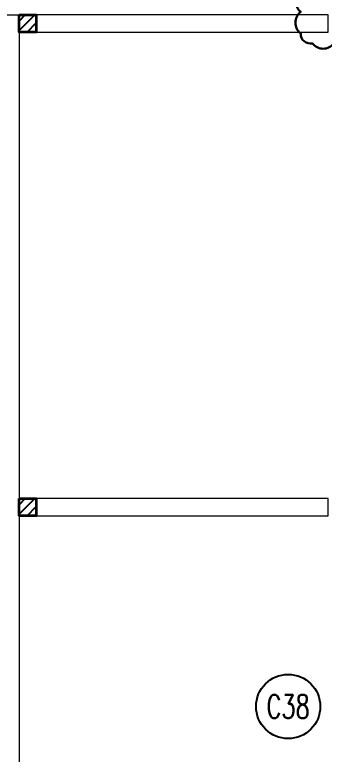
# Model space of a CAD drawing. Header units: inches. Extents: x 16106347 to 16308397, y -515360 to -420631.
# Drawn here: x 16177685 to 16181289, y -484972 to -476377 of the extents above; entities that cross this region are included whole.
import ezdxf
from ezdxf.enums import TextEntityAlignment as Align

# ---------------------------------------------------------------- set-up
doc = ezdxf.new("R2010")
doc.units = ezdxf.units.IN
doc.header["$LTSCALE"] = 1000
doc.header["$MEASUREMENT"] = 0
doc.linetypes.add('HIDDEN', pattern=[0.375, 0.25, -0.125])
for name, color, linetype in [('00', 252, 'Continuous'), ('DIEN HOA', 111, 'Continuous'), ('S-COLUMN', 1, 'Continuous'), ('S-COLUMN CIRCLE', 9, 'Continuous'), ('S-COLUMN HATCH', 8, 'Continuous'), ('S-COLUMN NO', 2, 'Continuous')]:
    doc.layers.add(name, color=color, linetype=linetype)
for name, color, linetype, lineweight in [('col', 1, 'Continuous', 35), ('FLOORING', 251, 'Continuous', 20), ('HIDDEN', 253, 'HIDDEN', 9)]:
    doc.layers.add(name, color=color, linetype=linetype, lineweight=lineweight)
doc.styles.add('ROMANS', font='simplex.shx', dxfattribs={"width": 0.7})

# ---------------------------------------------------------------- blocks, each defined once
blk = doc.blocks.new('COLUMN')
at = {"layer": 'col'}
blk.add_lwpolyline([(357238.57, -8358.67), (357246.57, -8358.67), (357246.57, -8366.71), (357238.57, -8366.71)], close=True, dxfattribs=at)
at = {"layer": 'col', "elevation": 0}
blk.add_lwpolyline([(357238.56, -8583.54), (357246.56, -8583.54), (357246.56, -8591.58), (357238.56, -8591.58)], close=True, dxfattribs=at)
at = {"layer": 'HIDDEN', "color": 251, "elevation": 0}
blk.add_lwpolyline([(357382.57, -8358.67), (357246.57, -8358.67), (357246.57, -8366.71), (357382.57, -8366.71)], close=True, dxfattribs=at)
at = {"layer": 'HIDDEN', "color": 251}
blk.add_lwpolyline([(357382.56, -8583.54), (357246.56, -8583.54), (357246.56, -8591.58), (357382.56, -8591.58)], close=True, dxfattribs=at)
blk = doc.blocks.new('zw$8369')
at = {"layer": 'FLOORING', "color": 251, "elevation": 0}
blk.add_lwpolyline([(-1315.63, 245.01), (-1201.63, 245.01), (-1201.63, 485.01), (-949.63, 485.01), (-949.62, 245.01), (-835.62, 245.01), (-835.62, -98.86), (-835.62, -490.75), (-1315.63, -490.75), (-1315.63, 245.01)], dxfattribs=at)
at = {"layer": 'col', "color": 251, "rotation": 360}
blk.add_blockref('COLUMN', (-358074.19, 8603.64, 0), dxfattribs=at)

msp = doc.modelspace()

# ---------------------------------------------------------------- hatches: boundary and pattern name
at = {"layer": 'S-COLUMN HATCH'}
h = msp.add_hatch(dxfattribs=at)
h.set_pattern_fill('ANSI31', color=256, scale=625, angle=360, style=0)
h.set_pattern_definition([(45, (15436408.615, -513542.67), (-55.242717, 55.242717), [])])
h.paths.add_polyline_path([(16177735.3, -476377.9), (16177935.3, -476377.9), (16177935.4, -476578.9), (16177735.4, -476578.9)])
h = msp.add_hatch(dxfattribs=at)
h.set_pattern_fill('ANSI31', color=256, scale=625, angle=360, style=0)
h.set_pattern_definition([(45, (15436408.615, -519164.3), (-55.242717, 55.242717), [])])
h.paths.add_polyline_path([(16177735.3, -481999.5), (16177935.3, -481999.5), (16177935.4, -482200.5), (16177735.4, -482200.5)])

# ---------------------------------------------------------------- linework, layer by layer
at = {"layer": 'DIEN HOA', "color": 5, "linetype": 'Continuous', "lineweight": 30, "elevation": 0}
msp.add_lwpolyline([(16181016, -476142, -0.5), (16181266, -476142, -0.5), (16181516, -476142, -0.5), (16181766, -476142, -0.5), (16182016, -476142, -0.5), (16182175.2, -476232.8, -0.5), (16182175.2, -476482.8, -0.5), (16182151.2, -476708.9, -0.5), (16181901.2, -476708.9, -0.5), (16181651.2, -476708.9, -0.5), (16181401.2, -476708.9, -0.5), (16181151.2, -476708.9, -0.5), (16181016, -476594.1, -0.5), (16181016, -476344.1, -0.5)], format="xyb", close=True, dxfattribs=at)
at = {"layer": 'S-COLUMN', "ltscale": 5, "elevation": 0}
for points in [[(16177735.3, -476377.9), (16177935.3, -476377.9), (16177935.3, -476578.9), (16177735.3, -476578.9)], [(16177735.3, -481999.5), (16177935.3, -481999.5), (16177935.3, -482200.5), (16177735.3, -482200.5)]]:
    msp.add_lwpolyline(points, close=True, dxfattribs=at)
at = {"layer": 'S-COLUMN CIRCLE'}
msp.add_circle((16180868.7, -484417.2, 0), 373.6, dxfattribs=at)

# ---------------------------------------------------------------- block references
at = {"layer": '00', "color": 1, "linetype": 'Continuous', "xscale": 25, "yscale": 25, "zscale": 25}
msp.add_blockref('zw$8369', (16198625.9, -482502.1, 0), dxfattribs=at)

# ---------------------------------------------------------------- texts
at = {"layer": 'S-COLUMN NO', "style": 'ROMANS', "width": 0.7}
msp.add_text('C38', height=275, dxfattribs=at).set_placement((16180868.7, -484417.2, 0), align=Align.MIDDLE)

doc.saveas('drawing.dxf')
